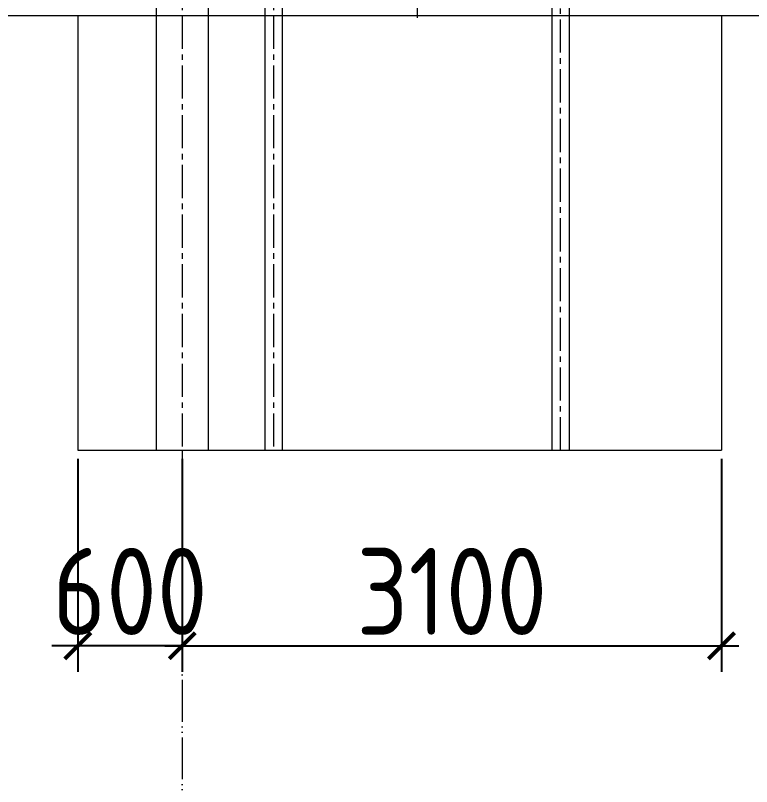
# Model space of a CAD drawing. Header units: millimetres. Extents: x 163705 to 1616509, y 81827 to 302547.
# Drawn here: x 1463727 to 1467959, y 138626 to 143060 of the extents above; entities that cross this region are included whole.
import ezdxf

# ---------------------------------------------------------------- set-up
doc = ezdxf.new("R2010")
doc.units = ezdxf.units.MM
doc.header["$LTSCALE"] = 10
for name, pattern in [('ACAD_ISO02W100', [15, 12, -3]), ('ACAD_ISO05W100', [33, 24, -3, 0, -3, 0, -3]), ('CENTER2', [28.575, 19.05, -3.175, 3.175, -3.175])]:
    doc.linetypes.add(name, pattern=pattern)
for name, color, linetype, lineweight in [('1-中心线', 1, 'CENTER2', 0), ('1-双点线', 8, 'ACAD_ISO05W100', 0), ('1-建筑轮廓', 7, 'Continuous', 20), ('1-标注', 3, 'Continuous', 0), ('1-虚线', 8, 'ACAD_ISO02W100', 0), ('1-设备轮廓', 2, 'Continuous', 18), ('1-钢构', 6, 'Continuous', 0)]:
    doc.layers.add(name, color=color, linetype=linetype, lineweight=lineweight)
doc.styles.add('HZ', font='gbenor.shx', dxfattribs={"bigfont": 'gbcbig.shx'})
doc.dimstyles.new('100$0', dxfattribs={"dimscale": 100, "dimtxt": 5, "dimasz": 1.5, "dimexe": 1.5, "dimexo": 0.5, "dimtad": 1, "dimdec": 0, "dimdsep": 46, "dimtxsty": 'HZ', "dimblk": 'ARCHTICK', "dimcen": 2.5, "dimdle": 1, "dimclrd": 256, "dimclre": 256, "dimadec": 0, "dimazin": 0, "dimtfac": 1, "dimtdec": 0, "dimtmove": 0, "dimatfit": 3, "dimfxl": 0, "dimarcsym": 0})

# ---------------------------------------------------------------- blocks, each defined once
blk = doc.blocks.new('*U271')
for p, q in [((0, 18500), (0, 0)), ((300, 18500), (300, 0)), ((0, 0), (300, 0))]:
    blk.add_line(p, q)
at = {"layer": '1-中心线'}
blk.add_line((150, 18500), (150, 0), dxfattribs=at)
blk = doc.blocks.new('G$C217800F1')
at = {"layer": '1-中心线'}
for p, q in [((50, 18500, 3.5), (50, 0, -22.6)), ((1700, 0, -22.6), (1700, 18500, 3.5))]:
    blk.add_line(p, q, dxfattribs=at)
at = {"layer": '1-虚线'}
blk.add_line((0, 0), (1750, 0, -22.6), dxfattribs=at)
at = {"layer": '1-设备轮廓'}
for p, q in [((0, 18500, 3.5), (0, 0, -22.6)), ((100, 18500, 3.5), (100, 0, -22.6)), ((1650, 18500, 3.5), (1650, 0, -22.6)), ((1750, 18500, 3.5), (1750, 0, -22.6))]:
    blk.add_line(p, q, dxfattribs=at)
blk = doc.blocks.new('G$CABE3B3DF')
at = {"layer": '1-中心线'}
blk.add_line((1811, 2288), (1811, 194.9), dxfattribs=at)
blk = doc.blocks.new('_ArchTick')
at = {"const_width": 0.15}
blk.add_lwpolyline([(-0.5, -0.5), (0.5, 0.5)], dxfattribs=at)
blk = doc.blocks.new('*D474')
at = {"layer": '1-标注', "lineweight": -2, "transparency": 16777216}
for p, q in [((1464085.6, 140509.6), (1464085.6, 139285.6)), ((1464685.6, 140509.6), (1464685.6, 139285.6)), ((1464085.6, 139435.6), (1463935.6, 139435.6)), ((1464685.6, 139435.6), (1464085.6, 139435.6)), ((1464685.6, 139435.6), (1464835.6, 139435.6))]:
    blk.add_line(p, q, dxfattribs=at)
at = {"layer": 'Defpoints', "transparency": 16777216}
for p in [(1464085.6, 140559.6), (1464685.6, 140559.6), (1464085.6, 139435.6)]:
    blk.add_point(p, dxfattribs=at)
at = {"layer": '1-标注', "lineweight": -2, "transparency": 16777216, "xscale": 150, "yscale": 150, "zscale": 150}
blk.add_blockref('_ArchTick', (1464085.6, 139435.6), dxfattribs=at)
at = {"layer": '1-标注', "lineweight": -2, "transparency": 16777216, "xscale": 150, "yscale": 150, "zscale": 150, "rotation": 180}
blk.add_blockref('_ArchTick', (1464685.6, 139435.6), dxfattribs=at)
at = {"layer": '1-标注', "transparency": 16777216, "insert": (1464385.6, 139748.1), "char_height": 500, "attachment_point": 5, "style": 'HZ'}
blk.add_mtext('600', dxfattribs=at)
blk = doc.blocks.new('*D475')
at = {"layer": '1-标注', "lineweight": -2, "transparency": 16777216}
for p, q in [((1464685.6, 140509.6), (1464685.6, 139285.6)), ((1467785.7, 140509.6), (1467785.7, 139285.6)), ((1464585.6, 139435.6), (1467885.7, 139435.6))]:
    blk.add_line(p, q, dxfattribs=at)
at = {"layer": 'Defpoints', "transparency": 16777216}
for p in [(1464685.6, 140559.6), (1467785.7, 140559.6), (1467785.7, 139435.6)]:
    blk.add_point(p, dxfattribs=at)
at = {"layer": '1-标注', "lineweight": -2, "transparency": 16777216, "xscale": 150, "yscale": 150, "zscale": 150, "rotation": 180}
blk.add_blockref('_ArchTick', (1464685.6, 139435.6), dxfattribs=at)
at = {"layer": '1-标注', "lineweight": -2, "transparency": 16777216, "xscale": 150, "yscale": 150, "zscale": 150}
blk.add_blockref('_ArchTick', (1467785.7, 139435.6), dxfattribs=at)
at = {"layer": '1-标注', "transparency": 16777216, "insert": (1466235.7, 139748.1), "char_height": 500, "attachment_point": 5, "style": 'HZ'}
blk.add_mtext('3100', dxfattribs=at)

msp = doc.modelspace()

# ---------------------------------------------------------------- linework, layer by layer
at = {"layer": '1-双点线'}
msp.add_line((1464685.648, 140559.632), (1464685.648, 135335.06), dxfattribs=at)
at = {"layer": '1-建筑轮廓'}
for p, q in [((1430750.296, 143059.632), (1515696.37, 143059.632)), ((1464085.648, 143059.632), (1464085.648, 140559.632)), ((1467785.654, 143059.632), (1467785.654, 140559.632)), ((1464085.648, 140559.632), (1467785.654, 140559.632))]:
    msp.add_line(p, q, dxfattribs=at)

# ---------------------------------------------------------------- block references
at = {"layer": '1-设备轮廓'}
for name, p in [('G$C217800F1', (1465160.648, 140559.632, 11.296)), ('G$CABE3B3DF', (1464224.651, 142850.866, -11.296))]:
    msp.add_blockref(name, p, dxfattribs=at)
at = {"layer": '1-钢构'}
msp.add_blockref('*U271', (1464535.648, 140559.632), dxfattribs=at)

# ---------------------------------------------------------------- dimensions: what is measured, and where the dimension line sits
at = {"layer": '1-标注'}
for base, p2, picture, middle in [((1464085.648, 139435.608), (1464085.648, 140559.632), '*D474', (1464385.648, 139748.108)), ((1467785.654, 139435.608), (1467785.654, 140559.632), '*D475', (1466235.651, 139748.108))]:
    dim = msp.add_linear_dim(base=base, p1=(1464685.648, 140559.632), p2=p2, dimstyle='100$0', override={"dimtol": 0, "dimlim": 0, "dimtdec": 8, "dimtix": 1}, dxfattribs=at)
    dim.commit()
    dim.dimension.update_dxf_attribs({"geometry": picture, "text_midpoint": middle})

doc.saveas('drawing.dxf')
